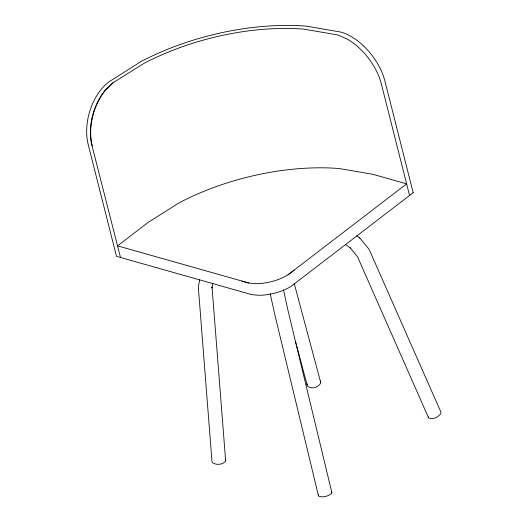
<?xml version="1.0" encoding="UTF-8"?>
<svg xmlns="http://www.w3.org/2000/svg" width="523" height="523" viewBox="0 0 523 523"><rect width="100%" height="100%" fill="white"/><g stroke="black" fill="none" stroke-linecap="round" stroke-linejoin="round"><path stroke-width="0.78" d="M199.714 279.798L198.302 286.826L211.972 461.391A6.976 3.504 -4.5 0 0 213.064 463.038L215.685 464.097A6.773 3.406 -4.5 0 0 222.497 463.522L224.857 462.044A6.976 3.504 -4.5 0 0 225.269 459.371M212.861 283.342L211.893 288.023L212.037 287.134L225.596 460.24M294.22 270.058L288.01 274.823A33.544 16.723 -14.2 0 1 255.669 283.643L248.124 282.943L241.888 281.047M409.561 195.484L381.313 83.843A46.822 26.523 52.5 0 0 346.501 38.702L337.361 34.871L303.883 29.144A164.032 81.765 -14.2 0 0 143.825 63.473L112.438 83.111L105.09 90.348A46.822 30.726 -74.2 0 0 92.015 145.76L120.506 257.466M288.01 274.823L406.626 183.867L372.892 174.316L339.152 168.524A164.032 81.765 -14.2 0 0 179.088 202.846L147.95 222.556L117.564 245.856L248.785 283.002M112.452 83.157L112.916 83L105.332 90.42A46.822 30.726 -74.2 0 0 92.257 145.825M356.679 235.821L359.929 238.115L369.107 249.34L440.634 411.47A6.976 3.373 -23.8 0 1 440.261 414.321L438.052 416.406A6.773 3.275 -23.8 0 1 431.665 418.668L429.2 418.223A6.976 3.373 -23.8 0 1 428.167 416.798M359.334 237.697L359.929 238.115M345.625 244.627L350.861 248.333L350.266 247.915L357.536 256.793L428.481 417.615M294.194 283.42L320.56 381.94M295.475 341.48L296.319 344.631M296.744 346.213L307.079 384.83M331.83 492.483L287.898 310.061L283.505 289.866M318.344 495.373L274.418 312.957L270.175 293.54M331.569 491.875A6.773 2.484 -13.5 0 1 330.994 493.947L328.575 495.405A6.976 2.556 -13.5 0 1 321.828 496.85L319.311 496.451A6.773 2.484 -13.5 0 1 318.54 494.666M320.187 380.894A6.773 4.197 -15 0 1 319.939 384.242L317.677 386.314A6.976 4.321 -15 0 1 310.93 387.759L308.256 386.745A6.773 4.197 -15 0 1 307.164 383.686M413.177 192.712L290.951 286.434A33.544 16.723 -14.2 0 1 258.604 295.253L251.72 294.619L116.492 256.335L88.243 144.694A46.822 30.726 -74.2 0 1 108.902 81.863L140.857 61.642A169.609 84.549 -14.2 0 1 306.36 26.15L340.976 32.099A46.822 26.523 52.5 0 1 384.928 81.072L413.177 192.712"/></g></svg>
